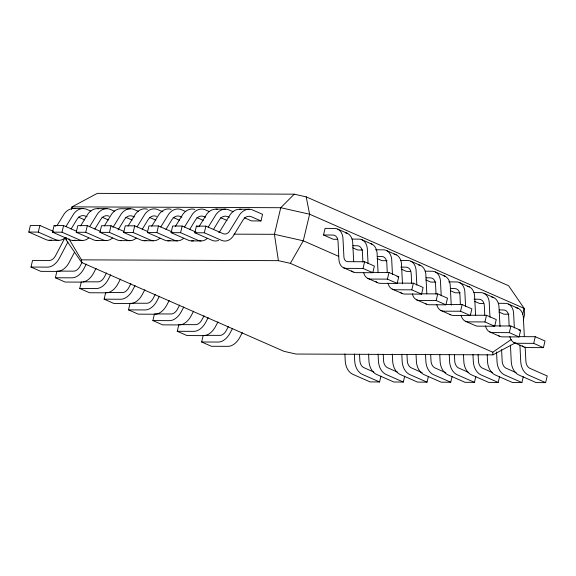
<?xml version="1.0" encoding="UTF-8"?>
<svg xmlns="http://www.w3.org/2000/svg" width="576" height="576" viewBox="0 0 576 576"><rect width="100%" height="100%" fill="white"/><g stroke="black" fill="none" stroke-linecap="round" stroke-linejoin="round"><path stroke-width="0.86" d="M51.444 240.07A15.314 11.239 -89.8 0 1 45.943 239.594L28.8 232.063L30.384 225.418L39.874 225.454L53.647 231.509M28.8 232.063L38.29 232.106L39.874 225.454M74.47 252.324L69.25 262.289A15.314 9.907 -66.3 0 1 57.413 271.411L40.73 271.346L30.982 267.062L32.566 260.417L49.817 260.438A8.316 5.386 -66.3 0 0 55.274 256.234L65.002 237.737M75.168 240.163A15.314 11.239 -89.8 0 1 69.66 239.688L52.517 232.164L54.101 225.511L63.59 225.554L76.558 231.25M52.517 232.164L62.006 232.2L63.59 225.554M71.431 209.441L72.043 206.863L97.315 193.363L294.242 194.177L306.194 196.862L508.615 285.732L524.153 308.39L524.549 314.755L523.325 319.903M96.041 268.394L93.629 272.995A15.314 9.907 -66.3 0 1 81.792 282.118L65.11 282.046L55.361 277.769L56.945 271.116L74.196 271.145A8.316 5.386 -66.3 0 0 79.654 266.94L82.152 262.238M515.052 343.037L492.941 354.852L296.014 354.038L284.062 351.353L81.641 262.483L66.103 239.825L66.514 238.104M97.776 240.466A15.314 11.239 -89.8 0 1 93.377 239.789L76.234 232.258L77.818 225.612L87.307 225.648L100.274 231.343M76.234 232.258L85.723 232.301L87.307 225.648M120.42 279.101L118.008 283.702A15.314 9.907 -66.3 0 1 106.171 292.824L89.489 292.752L79.74 288.468L81.324 281.822M121.493 240.566A15.314 11.239 -89.8 0 1 117.094 239.882L99.95 232.358L101.534 225.706L111.024 225.749L123.991 231.444M99.95 232.358L109.44 232.394L111.024 225.749M144.799 289.8L142.387 294.401A15.314 9.907 -66.3 0 1 130.55 303.523L113.868 303.458L104.119 299.174L105.703 292.529L122.947 292.55A8.316 5.386 -66.3 0 0 128.412 288.346L130.91 283.651M146.318 240.458A15.314 11.239 -89.8 0 1 140.81 239.983L123.674 232.452L125.251 225.806L134.741 225.842L147.708 231.538M123.674 232.452L133.157 232.495L134.741 225.842M169.178 300.506L166.766 305.107A15.314 9.907 -66.3 0 1 154.93 314.23L138.247 314.158L128.498 309.881L130.082 303.228M170.035 240.559A15.314 11.239 -89.8 0 1 164.534 240.077L147.391 232.553L148.975 225.907L158.458 225.943L172.238 231.991M147.391 232.553L156.874 232.589L158.458 225.943M193.752 240.653A15.314 11.239 -89.8 0 1 188.251 240.178L171.108 232.654L172.692 226.001L182.174 226.044L195.955 232.092M193.558 311.213L191.146 315.806A15.314 9.907 -66.3 0 1 179.309 324.929L162.626 324.864L152.878 320.58L154.462 313.934L171.706 313.956A8.316 5.386 -66.3 0 0 177.17 309.751L179.662 305.057M171.108 232.654L180.59 232.69L182.174 226.044M218.556 240.401A15.314 11.239 -89.8 0 1 211.968 240.271L194.825 232.747L196.409 226.102L205.898 226.138L223.625 233.87A8.316 6.106 -89.8 0 0 229.205 231.653L239.875 214.373A17.734 13.018 -89.8 0 1 251.777 209.65L262.57 214.301L260.986 220.954L251.503 220.91L244.339 217.771M217.937 321.912L215.525 326.513A15.314 9.907 -66.3 0 1 203.688 335.635L187.006 335.563L177.257 331.286L178.841 324.634L196.085 324.662A8.316 5.386 -66.3 0 0 201.55 320.45L204.041 315.756M194.825 232.747L204.314 232.783L205.898 226.138M242.309 332.618L239.904 337.219A15.314 9.907 -66.3 0 1 228.06 346.334L211.385 346.27L201.636 341.986L203.22 335.34M337.486 239.292L333.266 239.278L323.51 234.994L325.094 228.348L335.563 228.463A17.734 11.477 -66.3 0 1 342.914 237.506L343.944 257.422A8.316 5.386 -66.3 0 0 347.386 261.662L364.615 261.778L374.364 266.062L372.78 272.714L356.105 272.642A15.314 9.907 -66.3 0 1 351.576 270.864M323.51 234.994L332.806 235.03A10.742 6.948 -66.3 0 1 338.047 241.488L338.882 259.157A15.314 9.907 -66.3 0 0 346.356 268.358L363.031 268.43L364.615 261.778M363.6 272.426A15.314 9.907 -66.3 0 0 370.728 279.065L387.41 279.13L388.994 272.484L398.743 276.768L397.159 283.414L380.484 283.349A15.314 9.907 -66.3 0 1 375.955 281.57M344.88 353.938L345.218 360.864A15.314 11.239 -89.8 0 0 352.966 374.386L370.102 381.91L379.591 381.953L380.981 376.135M387.979 283.133A15.314 9.907 -66.3 0 0 395.107 289.771L411.79 289.836L413.374 283.19L423.122 287.467L421.538 294.12L404.863 294.048A15.314 9.907 -66.3 0 1 400.334 292.27M368.597 354.031L368.935 360.965A15.314 11.239 -89.8 0 0 376.682 374.486L393.826 382.01L403.308 382.046L404.698 376.229M412.358 293.832A15.314 9.907 -66.3 0 0 419.486 300.47L436.169 300.542L437.753 293.89L447.502 298.174L445.918 304.819L429.242 304.754A15.314 9.907 -66.3 0 1 425.491 303.602M392.321 354.132L392.659 361.066A15.314 11.239 -89.8 0 0 400.399 374.58L417.542 382.104L427.025 382.147L428.414 376.33M436.738 304.538A15.314 9.907 -66.3 0 0 443.866 311.177L460.548 311.242L462.132 304.596L471.881 308.873L470.297 315.526L453.622 315.454A15.314 9.907 -66.3 0 1 449.87 314.309M416.038 354.226L416.376 361.159A15.314 11.239 -89.8 0 0 424.116 374.681L441.259 382.205L450.749 382.241L452.131 376.423M461.117 315.238A15.314 9.907 -66.3 0 0 468.245 321.876L484.927 321.948L486.511 315.295L496.26 319.579L494.676 326.225L478.001 326.16A15.314 9.907 -66.3 0 1 475.099 325.505L465.35 321.228M439.754 354.326L440.093 361.26A15.314 11.239 -89.8 0 0 447.833 374.774L464.976 382.306L474.466 382.342L475.848 376.524M485.496 325.944A15.314 9.907 -66.3 0 0 492.624 332.582L509.306 332.647L510.89 326.002L520.639 330.286L519.055 336.931L502.38 336.859A15.314 9.907 -66.3 0 1 498.629 335.714M463.471 354.427L463.81 361.354A15.314 11.239 -89.8 0 0 471.55 374.875L488.693 382.399L498.182 382.435L499.565 376.625M522.72 314.395L524.153 308.39L309.614 214.207L280.757 207.72L72.043 206.863L72.144 208.454M487.188 354.521L487.526 361.454A15.314 11.239 -89.8 0 0 495.266 374.969L512.41 382.5L521.899 382.536L523.282 376.718M509.875 336.65A15.314 9.907 -66.3 0 0 517.003 343.282L533.686 343.354L535.27 336.708L545.018 340.985L543.434 347.638L526.759 347.566A15.314 9.907 -66.3 0 1 522.223 345.787M510.444 345.089L511.243 361.548A15.314 11.239 -89.8 0 0 518.983 375.07L536.126 382.594L545.616 382.637L547.2 375.984L529.495 368.158A8.316 6.106 -89.8 0 1 525.924 361.922L525.161 347.076M67.939 241.913L59.494 258.012A15.314 9.907 -66.3 0 1 47.657 267.134L30.982 267.062M86.285 264.118L83.873 268.711A15.314 9.907 -66.3 0 1 72.036 277.834L55.361 277.769M106.531 272.945L104.033 277.639A8.316 5.386 -66.3 0 1 98.575 281.844L83.066 281.83M110.664 274.817L108.252 279.418A15.314 9.907 -66.3 0 1 96.415 288.54L79.74 288.468M135.043 285.523L132.631 290.124A15.314 9.907 -66.3 0 1 120.794 299.246L104.119 299.174M155.29 294.35L152.791 299.045A8.316 5.386 -66.3 0 1 147.326 303.25L131.825 303.235M159.422 296.222L157.01 300.823A15.314 9.907 -66.3 0 1 145.174 309.946L128.498 309.881M183.802 306.929L181.39 311.53A15.314 9.907 -66.3 0 1 169.553 320.652L152.878 320.58M208.181 317.628L205.769 322.229A15.314 9.907 -66.3 0 1 193.932 331.351L177.257 331.286M228.42 326.462L225.922 331.157A8.316 5.386 -66.3 0 1 220.464 335.362L204.962 335.347M232.56 328.334L230.148 332.935A15.314 9.907 -66.3 0 1 218.311 342.058L201.636 341.986M68.861 238.738L81.475 259.848L278.402 260.662L290.354 263.347L303.278 240.797L309.614 214.207L306.194 196.862M56.873 225.799L64.361 213.646A17.734 13.018 -89.8 0 1 74.995 208.642M65.916 226.577L73.85 213.689A17.734 13.018 -89.8 0 1 85.752 208.966L90.907 211.147M71.114 228.967L76.918 219.449A10.742 7.884 -89.8 0 1 85.414 216.079L87.005 216.778M80.59 225.9L88.085 213.746A17.734 13.018 -89.8 0 1 98.712 208.735M89.633 226.67L97.567 213.782A17.734 13.018 -89.8 0 1 109.469 209.059L114.624 211.241M94.831 229.068L100.634 219.542A10.742 7.884 -89.8 0 1 109.13 216.173M104.306 226.001L111.802 213.847A17.734 13.018 -89.8 0 1 121.14 208.721L130.63 208.764M112.903 227.498L121.284 213.883A17.734 13.018 -89.8 0 1 133.193 209.16L138.341 211.342M118.102 229.896L124.358 219.643A10.742 7.884 -89.8 0 1 132.847 216.274L134.438 216.972M128.023 226.094L135.518 213.941A17.734 13.018 -89.8 0 1 147.42 209.218M137.066 226.865L145.001 213.984A17.734 13.018 -89.8 0 1 156.91 209.254L162.864 211.788M142.265 229.262L148.075 219.737A10.742 7.884 -89.8 0 1 156.564 216.367M151.747 226.195L159.235 214.042A17.734 13.018 -89.8 0 1 171.137 209.318M160.783 226.966L168.725 214.078A17.734 13.018 -89.8 0 1 180.626 209.354L185.774 211.536M165.982 229.356L171.792 219.838A10.742 7.884 -89.8 0 1 180.288 216.468L181.879 217.166M175.464 226.289L182.952 214.135A17.734 13.018 -89.8 0 1 194.854 209.412M184.5 227.059L192.442 214.178A17.734 13.018 -89.8 0 1 204.343 209.455L209.498 211.63M189.698 229.457L195.509 219.931A10.742 7.884 -89.8 0 1 204.005 216.562L205.596 217.26M199.181 226.39L206.669 214.236A17.734 13.018 -89.8 0 1 217.303 209.225M208.217 227.16L216.158 214.272A17.734 13.018 -89.8 0 1 228.06 209.549L233.215 211.73M213.415 229.55L219.226 220.032A10.742 7.884 -89.8 0 1 227.722 216.662L229.313 217.361M294.242 194.177L280.757 207.72L274.421 234.317L278.402 260.662M290.354 263.347L492.775 352.21L511.186 339.545M73.706 208.526L83.196 208.57M97.423 208.627L106.913 208.663M216.014 209.117L225.497 209.153M239.731 209.21L249.214 209.254M233.942 234.151L274.421 234.317L303.278 240.797L338.623 256.313M352.044 239.062L359.942 239.162A17.734 11.477 -66.3 0 1 367.286 248.213L368.078 263.722M49.226 240.329L58.716 240.365M72.943 240.422L82.433 240.466M96.667 240.523L106.15 240.559M120.384 240.617L129.866 240.66M144.101 240.718L153.59 240.754M167.818 240.811L177.307 240.854M191.534 240.912L201.024 240.948M352.958 245.714L357.185 245.736A10.742 6.948 -66.3 0 1 362.426 252.187L362.887 261.907M375.566 249.761L384.322 249.869A17.734 11.477 -66.3 0 1 391.666 258.919L392.458 274.428M362.714 249.998L357.646 249.977L352.771 247.838M377.338 256.421L381.564 256.435A10.742 6.948 -66.3 0 1 386.806 262.894L387.266 272.614M400.802 260.467L408.701 260.575A17.734 11.477 -66.3 0 1 416.045 269.618L416.837 285.134M387.094 260.705L382.025 260.683L377.15 258.538M400.874 267.12L405.943 267.142A10.742 6.948 -66.3 0 1 411.185 273.6L411.646 283.32M425.182 271.166L433.08 271.274A17.734 11.477 -66.3 0 1 440.424 280.325L441.216 295.834M410.623 271.404L406.404 271.382L401.53 269.244M388.994 272.484L371.765 272.369A8.316 5.386 -66.3 0 1 371.239 272.246M397.001 276.761L398.743 276.768M426.096 277.826L430.322 277.848A10.742 6.948 -66.3 0 1 435.564 284.299L436.025 294.019M448.704 281.866L457.459 281.981A17.734 11.477 -66.3 0 1 464.803 291.024L465.595 306.54M435.852 282.11L430.783 282.089L425.909 279.95M396.814 283.118L413.374 283.19M450.475 288.533L454.702 288.547A10.742 6.948 -66.3 0 1 459.943 295.006L460.397 304.726M473.94 292.572L481.838 292.68A17.734 11.477 -66.3 0 1 489.182 301.73L489.974 317.239M460.231 292.81L455.162 292.788L450.281 290.65M421.193 293.825L437.753 293.89M474.012 299.232L479.081 299.254A10.742 6.948 -66.3 0 1 484.322 305.705L484.776 315.425M498.319 303.278L506.218 303.386A17.734 11.477 -66.3 0 1 513.562 312.43L514.354 327.946M483.761 303.509L479.542 303.494L474.66 301.356M462.132 304.596L444.902 304.474A8.316 5.386 -66.3 0 1 444.377 304.358M499.234 309.938L503.46 309.953A10.742 6.948 -66.3 0 1 508.702 316.411L509.155 326.131M508.982 314.215L503.921 314.201L499.039 312.055M469.951 315.23L486.511 315.295M510.89 326.002L493.661 325.886A8.316 5.386 -66.3 0 1 493.135 325.764M518.897 330.278L520.639 330.286M518.71 336.636L535.27 336.708M337.745 229.133L347.501 233.41M362.124 239.832L371.873 244.116M386.503 250.538L396.252 254.822M410.882 261.238L420.631 265.522M435.262 271.944L445.01 276.228M459.641 282.65L469.39 286.927M484.02 293.35L493.769 297.634M508.399 304.056L518.148 308.333M260.986 220.954L251.438 216.756A10.742 7.884 -89.8 0 0 242.942 220.133L233.561 235.505A15.314 11.239 -89.8 0 1 221.45 240.314L204.314 232.783M363.031 268.43L372.78 272.714M387.41 279.13L397.159 283.414M411.79 289.836L421.538 294.12M436.169 300.542L445.918 304.819M460.548 311.242L470.297 315.526M484.927 321.948L494.676 326.225M509.306 332.647L519.055 336.931M533.686 343.354L543.434 347.638M343.454 267.71L353.21 271.987M367.834 278.41L377.59 282.694M392.213 289.116L401.969 293.393M416.592 299.815L426.348 304.099M440.971 310.522L450.727 314.806M489.73 331.927L499.478 336.211M514.109 342.634L523.858 346.91M220.622 217.67L226.987 220.464M196.906 217.57L203.27 220.37M196.409 226.102L198.029 226.814M173.189 217.476L179.554 220.27M545.616 382.637L528.473 375.106A15.314 11.239 -89.8 0 1 520.733 361.591L519.926 345.125M516.19 372.686L505.778 368.064A8.316 6.106 -89.8 0 1 502.207 361.829L501.574 349.574M149.465 217.375L155.837 220.176M180.59 232.69L197.734 240.214A15.314 11.239 -89.8 0 0 207.353 238.435M521.899 382.536L504.756 375.012A15.314 11.239 -89.8 0 1 497.016 361.49L496.548 351.965M492.473 372.586L482.062 367.963A8.316 6.106 -89.8 0 1 478.49 361.728L478.109 354.672M125.748 217.282L132.12 220.075M156.874 232.589L174.017 240.12A15.314 11.239 -89.8 0 0 183.636 238.342M498.182 382.435L481.039 374.911A15.314 11.239 -89.8 0 1 473.299 361.397L472.961 354.463M468.749 372.492L458.338 367.87A8.316 6.106 -89.8 0 1 454.774 361.634L454.392 354.578M102.031 217.181L108.396 219.982M133.157 232.495L150.3 240.019A15.314 11.239 -89.8 0 0 159.919 238.241M474.466 382.342L457.322 374.818A15.314 11.239 -89.8 0 1 449.582 361.296L449.244 354.362M445.846 372.751L434.621 367.769A8.316 6.106 -89.8 0 1 431.05 361.534L430.675 354.478M78.314 217.087L84.679 219.881M109.44 232.394L126.583 239.926A15.314 11.239 -89.8 0 0 136.202 238.147M450.749 382.241L433.606 374.717A15.314 11.239 -89.8 0 1 425.858 361.195L425.52 354.269M422.129 372.65L410.904 367.675A8.316 6.106 -89.8 0 1 407.333 361.44L406.951 354.384M85.723 232.301L102.866 239.825A15.314 11.239 -89.8 0 0 112.486 238.046M427.025 382.147L409.882 374.623A15.314 11.239 -89.8 0 1 402.142 361.102L401.803 354.168M397.598 372.197L387.187 367.574A8.316 6.106 -89.8 0 1 383.616 361.339L383.234 354.283M54.101 225.511L55.721 226.224M62.006 232.2L79.15 239.731A15.314 11.239 -89.8 0 0 88.769 237.953M403.308 382.046L386.165 374.522A15.314 11.239 -89.8 0 1 378.425 361.001L378.086 354.074M373.882 372.103L363.47 367.474A8.316 6.106 -89.8 0 1 359.899 361.246L359.518 354.19M38.29 232.106L55.433 239.63A15.314 11.239 -89.8 0 0 65.045 237.852M379.591 381.953L362.448 374.422A15.314 11.239 -89.8 0 1 354.708 360.907L354.37 353.974M524.347 336.622L523.318 316.714A17.734 11.477 -66.3 0 0 515.966 307.67M475.589 315.216L474.559 295.308A17.734 11.477 -66.3 0 0 467.208 286.258M426.83 293.81L425.801 273.902A17.734 11.477 -66.3 0 0 418.45 264.852M378.072 272.405L377.042 252.497A17.734 11.477 -66.3 0 0 370.814 243.698M353.693 261.698L352.663 241.79A17.734 11.477 -66.3 0 0 345.312 232.747M492.775 352.21L492.941 354.852M81.475 259.848L81.641 262.483M65.952 237.434L66.103 239.825M443.952 275.81A17.734 11.477 -66.3 0 1 450.18 284.602L451.21 304.517A8.316 5.386 -66.3 0 0 451.332 305.194M394.07 254.153A17.734 11.477 -66.3 0 1 401.422 263.196L402.451 283.111A8.316 5.386 -66.3 0 0 402.574 283.788M491.587 296.964A17.734 11.477 -66.3 0 1 498.938 306.007L499.968 325.922A8.316 5.386 -66.3 0 0 500.09 326.599M218.779 232.654A8.316 6.106 -89.8 0 0 219.722 231.617L230.386 214.33A17.734 13.018 -89.8 0 1 241.02 209.326"/></g></svg>
